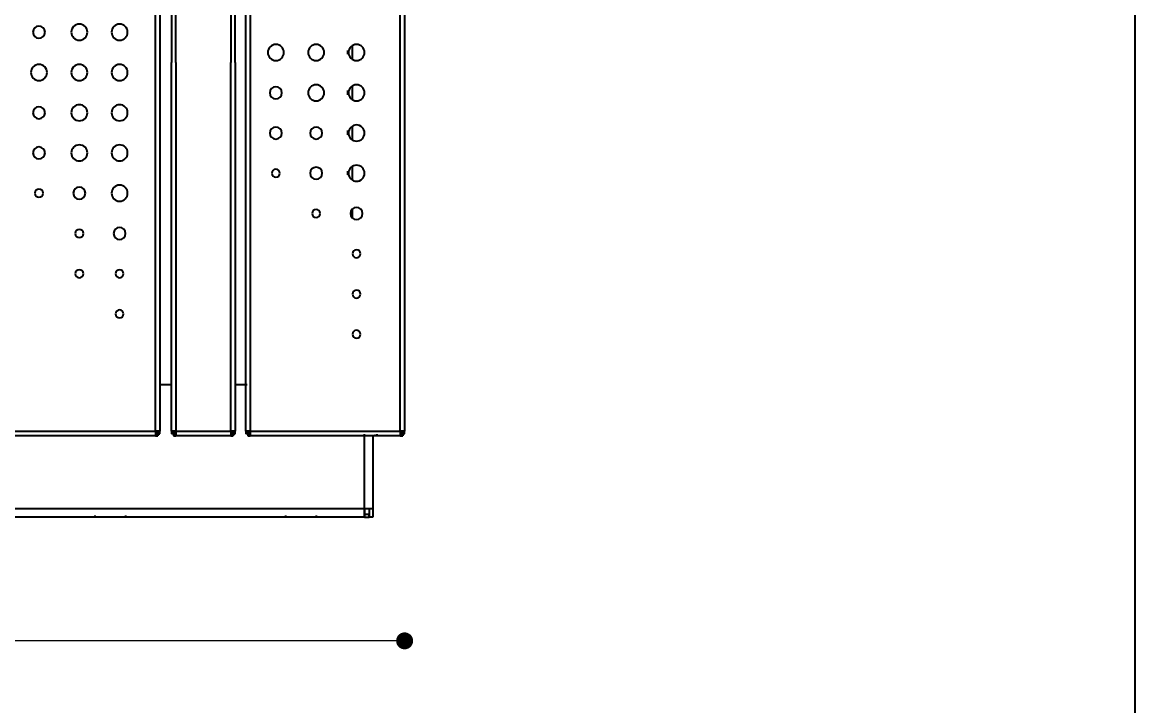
# Model space of a CAD drawing. Header units: millimetres. Extents: x 10366 to 18985, y 24538 to 29685.
# Drawn here: x 12945 to 13995, y 27106 to 27751 of the extents above; entities that cross this region are included whole.
import ezdxf

# ---------------------------------------------------------------- set-up
doc = ezdxf.new("R2010")
doc.units = ezdxf.units.MM
doc.header["$LTSCALE"] = 3
doc.layers.add('DomyÅ›lny', color=7, linetype='Continuous')
doc.styles.get("Standard").update_dxf_attribs({"font": 'arial.ttf'})
doc.dimstyles.new('MATEUSZ', dxfattribs={"dimtxt": 35, "dimasz": 16, "dimexe": 0.18, "dimexo": 0.0625, "dimgap": 0.09, "dimtad": 0, "dimdec": 0, "dimdsep": 46, "dimtxsty": 'Standard', "dimblk": 'DOT', "dimcen": 0.09, "dimse1": 1, "dimse2": 1, "dimadec": 0, "dimazin": 0, "dimtfac": 1, "dimtdec": 0, "dimtofl": 0, "dimtmove": 0, "dimatfit": 3, "dimfxl": 1, "dimtolj": 1, "dimtzin": 0, "dimlwd": 9, "dimlwe": 9, "dimarcsym": 0})

# ---------------------------------------------------------------- blocks, each defined once
blk = doc.blocks.new('_Dot')
at = {"color": 0, "linetype": 'ByBlock', "lineweight": -2}
blk.add_line((-0.5, 0), (-1, 0), dxfattribs=at)
at = {"color": 0, "linetype": 'ByBlock', "const_width": 0.5}
blk.add_lwpolyline([(-0.25, 0, 1), (0.25, 0, 1)], format="xyb", close=True, dxfattribs=at)
blk = doc.blocks.new('*D21')
at = {"color": 0, "lineweight": 9, "transparency": 16777216}
for p, q in [((11890.9, 27167.1), (12543.1, 27167.1)), ((13289.9, 27167.1), (12637.7, 27167.1))]:
    blk.add_line(p, q, dxfattribs=at)
at = {"layer": 'Defpoints', "color": 0, "transparency": 16777216}
for p in [(11874.9, 27362.8), (13305.9, 27362.8), (13305.9, 27167.1)]:
    blk.add_point(p, dxfattribs=at)
at = {"color": 0, "lineweight": 9, "transparency": 16777216, "xscale": 16, "yscale": 16, "zscale": 16, "rotation": 180}
blk.add_blockref('_Dot', (11874.9, 27167.1), dxfattribs=at)
at = {"color": 0, "lineweight": 9, "transparency": 16777216, "xscale": 16, "yscale": 16, "zscale": 16}
blk.add_blockref('_Dot', (13305.9, 27167.1), dxfattribs=at)
at = {"color": 0, "transparency": 16777216, "insert": (12590.4, 27167.1), "char_height": 35, "attachment_point": 5}
blk.add_mtext('\\A1;1431', dxfattribs=at)

msp = doc.modelspace()

# ---------------------------------------------------------------- linework, layer by layer
msp.add_lwpolyline([(10366.2, 24552.5), (10366.2, 29684.6), (13995, 29684.6), (13995, 24552.5)], close=True)
at = {"layer": 'DomyÅ›lny'}
for p, q in [((13070.8, 27365.1), (13070.8, 28061.8)), ((13074.9, 28061.8), (13074.9, 27365.1)), ((13085.9, 28061.8), (13085.9, 27713.4)), ((13090, 27713.4), (13090, 28061.8)), ((13141.8, 28061.8), (13141.8, 27713.4)), ((13145.9, 27713.4), (13145.9, 28061.8)), ((13155.9, 27365.1), (13155.9, 28061.8)), ((13160, 28061.8), (13160, 27365.1)), ((13301.8, 27365.1), (13301.8, 28061.8)), ((13305.9, 28061.8), (13305.9, 27365.1)), ((13252.3, 27721.4), (13252.3, 27724.9)), ((13256.3, 27729.2), (13256.3, 27716.5)), ((13085.9, 27365.1), (13085.9, 27713.4)), ((13090, 27713.4), (13090, 27365.1)), ((13141.8, 27365.1), (13141.8, 27713.4)), ((13145.9, 27713.4), (13145.9, 27365.1)), ((13256.3, 27691.2), (13256.3, 27678.5)), ((13252.3, 27683), (13252.3, 27687.1)), ((13252.3, 27645.1), (13252.3, 27649.2)), ((13256.3, 27653.2), (13256.3, 27640.5)), ((13256.3, 27615.2), (13256.3, 27602.4)), ((13252.3, 27607.3), (13252.3, 27610.9)), ((13256.3, 27574.7), (13256.3, 27566.9)), ((13085.9, 27408.9), (13074.9, 27408.9)), ((13157.4, 27408.9), (13145.9, 27408.9)), ((12809, 27365.1), (13070.8, 27365.1)), ((13073.4, 27365.1), (13073.4, 27362.8)), ((13073.4, 27362.8), (13074.9, 27362.8)), ((13074.9, 27362.8), (13074.9, 27365.1)), ((13087.4, 27365.1), (13085.9, 27365.1)), ((13085.9, 27365.1), (13085.9, 27362.8)), ((13087.4, 27362.8), (13085.9, 27362.8)), ((13087.4, 27365.1), (13087.4, 27362.8)), ((13090, 27365.1), (13141.8, 27365.1)), ((13144.4, 27365.1), (13145.9, 27365.1)), ((13144.4, 27365.1), (13144.4, 27362.8)), ((13144.4, 27362.8), (13145.9, 27362.8)), ((13145.9, 27362.8), (13145.9, 27365.1)), ((13155.9, 27365.1), (13155.9, 27362.8)), ((13157.4, 27362.8), (13155.9, 27362.8)), ((13157.4, 27365.1), (13157.4, 27362.8)), ((13160, 27365.1), (13301.8, 27365.1)), ((13304.4, 27365.1), (13305.9, 27365.1)), ((13304.4, 27365.1), (13304.4, 27362.8)), ((13304.4, 27362.8), (13305.9, 27362.8)), ((13305.9, 27362.8), (13305.9, 27365.1)), ((13070.8, 27360.9), (12809, 27360.9)), ((13070.8, 27362.4), (13073.1, 27362.4)), ((13070.8, 27362.4), (13070.8, 27360.9)), ((13070.8, 27360.9), (13073.1, 27360.9)), ((13073.1, 27362.4), (13073.1, 27360.9)), ((13087.8, 27362.4), (13087.8, 27360.9)), ((13090, 27362.4), (13087.8, 27362.4)), ((13087.8, 27360.9), (13090, 27360.9)), ((13090, 27362.4), (13090, 27360.9)), ((13141.8, 27360.9), (13090, 27360.9)), ((13141.8, 27362.4), (13144.1, 27362.4)), ((13141.8, 27362.4), (13141.8, 27360.9)), ((13141.8, 27360.9), (13144.1, 27360.9)), ((13144.1, 27362.4), (13144.1, 27360.9)), ((13160, 27362.4), (13157.8, 27362.4)), ((13157.8, 27362.4), (13157.8, 27360.9)), ((13157.8, 27360.9), (13160, 27360.9)), ((13160, 27362.4), (13160, 27360.9)), ((13301.8, 27360.9), (13160, 27360.9)), ((13267.9, 27292), (13267.9, 27362.4)), ((13304.1, 27360.9), (13275, 27360.9)), ((13275.9, 27360.9), (13275.9, 27292)), ((13280, 27360.9), (13280, 27362.4)), ((13301.8, 27362.4), (13304.1, 27362.4)), ((13301.8, 27362.4), (13301.8, 27360.9)), ((13301.8, 27360.9), (13304.1, 27360.9)), ((13304.1, 27362.4), (13304.1, 27360.9)), ((12589.9, 27292), (13267.9, 27292)), ((13267.9, 27292), (13267.9, 27285.7)), ((13272.9, 27283.9), (13272.9, 27292)), ((13275.9, 27292), (13275.9, 27283.9)), ((13267.9, 27283.9), (12589.9, 27283.9)), ((13267.9, 27286.9), (13272.4, 27286.9)), ((13267.9, 27286.9), (13267.9, 27283.9)), ((13267.9, 27283.9), (13272.4, 27283.9)), ((13272.4, 27283.9), (13272.4, 27286.9)), ((13275.9, 27283.9), (13272.9, 27283.9))]:
    msp.add_line(p, q, dxfattribs=at)
for points in [[(13070.4, 27365.1, 0), (13073.1, 27362.4, 0)], [(13070.8, 27365.4, 0), (13073.4, 27362.8, 0)], [(13070.8, 27365.1, 0), (13070.8, 27362.4, 0)], [(13070.8, 27365.1, 0), (13070.8, 27360.9, 0)], [(13070.8, 27365.1, 0), (13073.4, 27365.1, 0)], [(13074.9, 27365.1, 0), (13074.9, 27365.1, 0), (13074.9, 27365.1, 0), (13074.9, 27365.1, 0), (13074.9, 27365.1, 0), (13074.9, 27365.1, 0), (13074.9, 27365.1, 0), (13074.9, 27365.1, 0), (13074.9, 27365.1, 0), (13074.9, 27365.1, 0), (13074.9, 27365.1, 0), (13074.9, 27365.1, 0), (13074.9, 27365.1, 0), (13074.9, 27365.1, 0), (13074.9, 27365.1, 0), (13074.8, 27365.1, 0), (13074.4, 27365.1, 0), (13070.8, 27365.1, 0)], [(13090, 27365.1, 0), (13085.9, 27365.1, 0)], [(13090, 27365.1, 0), (13087.4, 27365.1, 0)], [(13087.8, 27365.1, 0), (13087.8, 27360.9, 0)], [(13087.8, 27365.1, 0), (13087.8, 27362.4, 0)], [(13090, 27360.9, 0), (13090, 27360.9, 0), (13090, 27360.9, 0), (13090, 27360.9, 0), (13090, 27360.9, 0), (13090, 27360.9, 0), (13090, 27360.9, 0), (13090, 27360.9, 0), (13090, 27360.9, 0), (13090, 27360.9, 0), (13090, 27360.9, 0), (13090, 27360.9, 0), (13090, 27361, 0), (13090, 27361, 0), (13090, 27361, 0), (13090, 27361.1, 0), (13090, 27362.1, 0), (13090, 27365.1, 0)], [(13090, 27365.1, 0), (13090, 27362.4, 0)], [(13141.8, 27365.1, 0), (13141.8, 27362.4, 0)], [(13141.8, 27365.1, 0), (13141.8, 27360.9, 0)], [(13145.9, 27365.1, 0), (13145.9, 27365.1, 0), (13145.9, 27365.1, 0), (13145.9, 27365.1, 0), (13145.9, 27365.1, 0), (13145.9, 27365.1, 0), (13145.9, 27365.1, 0), (13145.9, 27365.1, 0), (13145.9, 27365.1, 0), (13145.9, 27365.1, 0), (13145.9, 27365.1, 0), (13145.9, 27365.1, 0), (13145.9, 27365.1, 0), (13145.9, 27365.1, 0), (13145.9, 27365.1, 0), (13145.8, 27365.1, 0), (13145.4, 27365.1, 0), (13141.8, 27365.1, 0)], [(13141.8, 27365.1, 0), (13144.4, 27365.1, 0)], [(13144.1, 27365.1, 0), (13144.1, 27362.4, 0)], [(13144.1, 27360.9, 0), (13144.1, 27360.9, 0), (13144.1, 27360.9, 0), (13144.1, 27360.9, 0), (13144.1, 27360.9, 0), (13144.1, 27360.9, 0), (13144.1, 27360.9, 0), (13144.1, 27360.9, 0), (13144.1, 27360.9, 0), (13144.1, 27360.9, 0), (13144.1, 27360.9, 0), (13144.1, 27360.9, 0), (13144.1, 27361, 0), (13144.1, 27361, 0), (13144.1, 27361, 0), (13144.1, 27361.1, 0), (13144.1, 27361.5, 0), (13144.1, 27365.1, 0)], [(13160, 27365.1, 0), (13155.9, 27365.1, 0)], [(13160, 27365.4, 0), (13157.4, 27362.8, 0)], [(13160, 27365.1, 0), (13157.4, 27365.1, 0)], [(13160.4, 27365.1, 0), (13157.8, 27362.4, 0)], [(13160, 27365.1, 0), (13160, 27362.4, 0)], [(13160, 27360.9, 0), (13160, 27360.9, 0), (13160, 27360.9, 0), (13160, 27360.9, 0), (13160, 27360.9, 0), (13160, 27360.9, 0), (13160, 27360.9, 0), (13160, 27360.9, 0), (13160, 27360.9, 0), (13160, 27360.9, 0), (13160, 27360.9, 0), (13160, 27360.9, 0), (13160, 27361, 0), (13160, 27361, 0), (13160, 27361, 0), (13160, 27361.1, 0), (13160, 27362.1, 0), (13160, 27365.1, 0)], [(13301.4, 27365.1, 0), (13304.1, 27362.4, 0)], [(13301.8, 27365.4, 0), (13304.4, 27362.8, 0)], [(13301.8, 27365.1, 0), (13301.8, 27360.9, 0)], [(13301.8, 27365.1, 0), (13304.4, 27365.1, 0)], [(13305.9, 27365.1, 0), (13305.9, 27365.1, 0), (13305.9, 27365.1, 0), (13305.9, 27365.1, 0), (13305.9, 27365.1, 0), (13305.9, 27365.1, 0), (13305.9, 27365.1, 0), (13305.9, 27365.1, 0), (13305.9, 27365.1, 0), (13305.9, 27365.1, 0), (13305.9, 27365.1, 0), (13305.9, 27365.1, 0), (13305.9, 27365.1, 0), (13305.9, 27365.1, 0), (13305.9, 27365.1, 0), (13305.8, 27365.1, 0), (13305.4, 27365.1, 0), (13301.8, 27365.1, 0)], [(13301.8, 27365.1, 0), (13301.8, 27362.4, 0)], [(13267.9, 27285.7, 0), (13267.9, 27292, 0)], [(13267.9, 27292, 0), (13275.9, 27292, 0)], [(13013.8, 27283.9, 0), (13013.8, 27283.9, 0), (13013.8, 27283.9, 0), (13013.8, 27283.9, 0), (13013.8, 27283.9, 0), (13013.8, 27283.9, 0), (13013.8, 27283.9, 0), (13013.8, 27283.9, 0), (13013.8, 27283.9, 0), (13013.8, 27283.9, 0), (13013.8, 27283.9, 0), (13013.8, 27283.9, 0), (13013.8, 27283.9, 0), (13013.8, 27284, 0), (13013.8, 27284, 0), (13013.8, 27284, 0), (13013.8, 27284.1, 0), (13013.8, 27284.6, 0), (13013.8, 27285.4, 0)], [(13042.8, 27283.9, 0), (13042.8, 27283.9, 0), (13042.8, 27283.9, 0), (13042.8, 27283.9, 0), (13042.8, 27283.9, 0), (13042.8, 27283.9, 0), (13042.8, 27283.9, 0), (13042.8, 27283.9, 0), (13042.8, 27283.9, 0), (13042.8, 27283.9, 0), (13042.8, 27283.9, 0), (13042.8, 27283.9, 0), (13042.8, 27283.9, 0), (13042.8, 27284, 0), (13042.8, 27284, 0), (13042.8, 27284, 0), (13042.8, 27284.1, 0), (13042.8, 27284.6, 0), (13042.8, 27285.4, 0)], [(13193.8, 27283.9, 0), (13193.8, 27283.9, 0), (13193.8, 27283.9, 0), (13193.8, 27283.9, 0), (13193.8, 27283.9, 0), (13193.8, 27283.9, 0), (13193.8, 27283.9, 0), (13193.8, 27283.9, 0), (13193.8, 27283.9, 0), (13193.8, 27283.9, 0), (13193.8, 27283.9, 0), (13193.8, 27283.9, 0), (13193.8, 27283.9, 0), (13193.8, 27284, 0), (13193.8, 27284, 0), (13193.8, 27284, 0), (13193.8, 27284.1, 0), (13193.8, 27284.6, 0), (13193.8, 27285.4, 0)], [(13222.8, 27283.9, 0), (13222.8, 27283.9, 0), (13222.8, 27283.9, 0), (13222.8, 27283.9, 0), (13222.8, 27283.9, 0), (13222.8, 27283.9, 0), (13222.8, 27283.9, 0), (13222.8, 27283.9, 0), (13222.8, 27283.9, 0), (13222.8, 27283.9, 0), (13222.8, 27283.9, 0), (13222.8, 27283.9, 0), (13222.8, 27283.9, 0), (13222.8, 27284, 0), (13222.8, 27284, 0), (13222.8, 27284, 0), (13222.8, 27284.1, 0), (13222.8, 27284.6, 0), (13222.8, 27285.4, 0)], [(13267.9, 27283.9, 0), (13267.9, 27283.9, 0), (13267.9, 27283.9, 0), (13267.9, 27283.9, 0), (13267.9, 27283.9, 0), (13267.9, 27283.9, 0), (13267.9, 27283.9, 0), (13267.9, 27283.9, 0), (13267.9, 27283.9, 0), (13267.9, 27283.9, 0), (13267.9, 27283.9, 0), (13267.9, 27284, 0), (13267.9, 27284, 0), (13267.9, 27284, 0), (13267.9, 27284.1, 0), (13267.9, 27285.7, 0)]]:
    msp.add_polyline3d(points, dxfattribs=at)
for centre, radius, start, end in [((12960.8, 27742.1), 5.7, 0, 180), ((12960.8, 27742.1), 5.7, 0, 180), ((12960.8, 27742.1), 5.7, 180, 0), ((12960.8, 27742.1), 5.7, 180, 0), ((12998.9, 27742.1), 7.6, 0, 180), ((12998.9, 27742.1), 7.6, 360, 180), ((12998.9, 27742.1), 7.6, 180, 360), ((12998.9, 27742.1), 7.6, 180, 0), ((13036.9, 27742.1), 7.6, 0, 180), ((13036.9, 27742.1), 7.6, 0, 180), ((13036.9, 27742.1), 7.6, 180, 0), ((13036.9, 27742.1), 7.6, 180, 360), ((13184.4, 27722.9), 7.6, 0, 180), ((13184.4, 27722.9), 7.6, 0, 180), ((13222.4, 27722.9), 7.6, 360, 180), ((13222.4, 27722.9), 7.6, 0, 180), ((13260.5, 27722.9), 7.6, 0, 180), ((13260.5, 27722.9), 7.6, 0, 180), ((13184.4, 27722.9), 7.6, 180, 0), ((13184.4, 27722.9), 7.6, 180, 0), ((13222.4, 27722.9), 7.6, 180, 0), ((13222.4, 27722.9), 7.6, 180, 0), ((13260.5, 27722.9), 7.6, 180, 0), ((13260.5, 27722.9), 7.6, 180, 0), ((12960.8, 27704), 7.6, 0, 180), ((12960.8, 27704), 7.6, 0, 180), ((12998.9, 27704), 7.6, 360, 180), ((12998.9, 27704), 7.6, 0, 180), ((13036.9, 27704), 7.6, 0, 180), ((13036.9, 27704), 7.6, 0, 180), ((12960.8, 27704), 7.6, 180, 0), ((12960.8, 27704), 7.6, 180, 0), ((12998.9, 27704), 7.6, 180, 0), ((12998.9, 27704), 7.6, 180, 0), ((13036.9, 27704), 7.6, 180, 0), ((13036.9, 27704), 7.6, 180, 0), ((13184.4, 27684.8), 5.7, 0, 180), ((13184.4, 27684.8), 5.7, 0, 180), ((13222.4, 27684.8), 7.6, 0, 180), ((13222.4, 27684.8), 7.6, 0, 180), ((13260.5, 27684.8), 7.6, 0, 180), ((13260.5, 27684.8), 7.6, 0, 180), ((13184.4, 27684.8), 5.7, 180, 0), ((13184.4, 27684.8), 5.7, 180, 0), ((13222.4, 27684.8), 7.6, 180, 0), ((13222.4, 27684.8), 7.6, 180, 0), ((13260.5, 27684.8), 7.6, 180, 0), ((13260.5, 27684.8), 7.6, 180, 0), ((12960.8, 27666), 5.7, 0, 180), ((12960.8, 27666), 5.7, 0, 180), ((12998.9, 27666), 7.6, 0, 180), ((12998.9, 27666), 7.6, 0, 180), ((13036.9, 27666), 7.6, 0, 180), ((13036.9, 27666), 7.6, 0, 180), ((12960.8, 27666), 5.7, 180, 0), ((12960.8, 27666), 5.7, 180, 0), ((12998.9, 27666), 7.6, 180, 0), ((12998.9, 27666), 7.6, 180, 0), ((13036.9, 27666), 7.6, 180, 360), ((13036.9, 27666), 7.6, 180, 0), ((13184.4, 27646.8), 5.7, 0, 180), ((13184.4, 27646.8), 5.7, 0, 180), ((13184.4, 27646.8), 5.7, 180, 0), ((13184.4, 27646.8), 5.7, 180, 0), ((13222.4, 27646.8), 5.7, 0, 180), ((13222.4, 27646.8), 5.7, 0, 180), ((13222.4, 27646.8), 5.7, 180, 0), ((13222.4, 27646.8), 5.7, 180, 0), ((13260.5, 27646.8), 7.6, 0, 180), ((13260.5, 27646.8), 7.6, 0, 180), ((13260.5, 27646.8), 7.6, 180, 0), ((13260.5, 27646.8), 7.6, 180, 0), ((12960.8, 27628), 5.7, 0, 180), ((12960.8, 27628), 5.7, 0, 180), ((12960.8, 27628), 5.7, 180, 0), ((12960.8, 27628), 5.7, 180, 0), ((12998.9, 27628), 7.6, 0, 180), ((12998.9, 27628), 7.6, 0, 180), ((12998.9, 27628), 7.6, 180, 0), ((12998.9, 27628), 7.6, 180, 0), ((13036.9, 27628), 7.6, 0, 180), ((13036.9, 27628), 7.6, 0, 180), ((13036.9, 27628), 7.6, 180, 0), ((13036.9, 27628), 7.6, 180, 360), ((13260.5, 27608.8), 7.6, 0, 180), ((13260.5, 27608.8), 7.6, 0, 180), ((13184.4, 27608.8), 3.8, 0, 180), ((13184.4, 27608.8), 3.8, 0, 180), ((13184.4, 27608.8), 3.8, 180, 0), ((13184.4, 27608.8), 3.8, 180, 360), ((13222.4, 27608.8), 5.7, 0, 180), ((13222.4, 27608.8), 5.7, 0, 180), ((13222.4, 27608.8), 5.7, 180, 0), ((13222.4, 27608.8), 5.7, 180, 0), ((13260.5, 27608.8), 7.6, 180, 0), ((13260.5, 27608.8), 7.6, 180, 0), ((12960.8, 27590), 3.8, 0, 180), ((12960.8, 27590), 3.8, 0, 180), ((12998.9, 27590), 5.7, 360, 180), ((12998.9, 27590), 5.7, 0, 180), ((13036.9, 27590), 7.6, 0, 180), ((13036.9, 27590), 7.6, 0, 180), ((12960.8, 27590), 3.8, 180, 0), ((12960.8, 27590), 3.8, 180, 0), ((12998.9, 27590), 5.7, 180, 0), ((12998.9, 27590), 5.7, 180, 0), ((13036.9, 27590), 7.6, 180, 0), ((13036.9, 27590), 7.6, 180, 360), ((13222.4, 27570.8), 3.8, 0, 180), ((13222.4, 27570.8), 3.8, 0, 180), ((13260.5, 27570.8), 5.7, 0, 180), ((13260.5, 27570.8), 5.7, 0, 180), ((13222.4, 27570.8), 3.8, 180, 0), ((13222.4, 27570.8), 3.8, 180, 0), ((13260.5, 27570.8), 5.7, 180, 0), ((13260.5, 27570.8), 5.7, 180, 0), ((12998.9, 27551.9), 3.8, 0, 180), ((12998.9, 27551.9), 3.8, 0, 180), ((12998.9, 27551.9), 3.8, 180, 0), ((12998.9, 27551.9), 3.8, 180, 360), ((13036.9, 27551.9), 5.7, 0, 180), ((13036.9, 27551.9), 5.7, 0, 180), ((13036.9, 27551.9), 5.7, 180, 0), ((13036.9, 27551.9), 5.7, 180, 0), ((13260.5, 27532.8), 3.8, 0, 180), ((13260.5, 27532.8), 3.8, 0, 180), ((13260.5, 27532.8), 3.8, 180, 0), ((13260.5, 27532.8), 3.8, 180, 0), ((12998.9, 27513.9), 3.8, 0, 180), ((12998.9, 27513.9), 3.8, 360, 180), ((12998.9, 27513.9), 3.8, 180, 360), ((12998.9, 27513.9), 3.8, 180, 360), ((13036.9, 27513.9), 3.8, 360, 180), ((13036.9, 27513.9), 3.8, 0, 180), ((13036.9, 27513.9), 3.8, 180, 360), ((13036.9, 27513.9), 3.8, 180, 0), ((13260.5, 27494.7), 3.8, 360, 180), ((13260.5, 27494.7), 3.8, 0, 180), ((13260.5, 27494.7), 3.8, 180, 0), ((13260.5, 27494.7), 3.8, 180, 0), ((13036.9, 27475.9), 3.8, 0, 180), ((13036.9, 27475.9), 3.8, 0, 180), ((13036.9, 27475.9), 3.8, 180, 360), ((13036.9, 27475.9), 3.8, 180, 0), ((13260.5, 27456.7), 3.8, 360, 180), ((13260.5, 27456.7), 3.8, 0, 180), ((13260.5, 27456.7), 3.8, 180, 0), ((13260.5, 27456.7), 3.8, 180, 0), ((13301.8, 27365.1), 4.13, 270, 0), ((13280, 27365.1), 4.13, 233.0453, 270)]:
    msp.add_arc(centre, radius, start, end, dxfattribs=at)

# ---------------------------------------------------------------- dimensions: what is measured, and where the dimension line sits
dim = msp.add_linear_dim(base=(13305.9, 27167.1), p1=(11874.9, 27362.8), p2=(13305.9, 27362.8), dimstyle='MATEUSZ')
dim.commit()
dim.dimension.update_dxf_attribs({"geometry": '*D21', "text_midpoint": (12590.4, 27167.1)})

doc.saveas('drawing.dxf')
